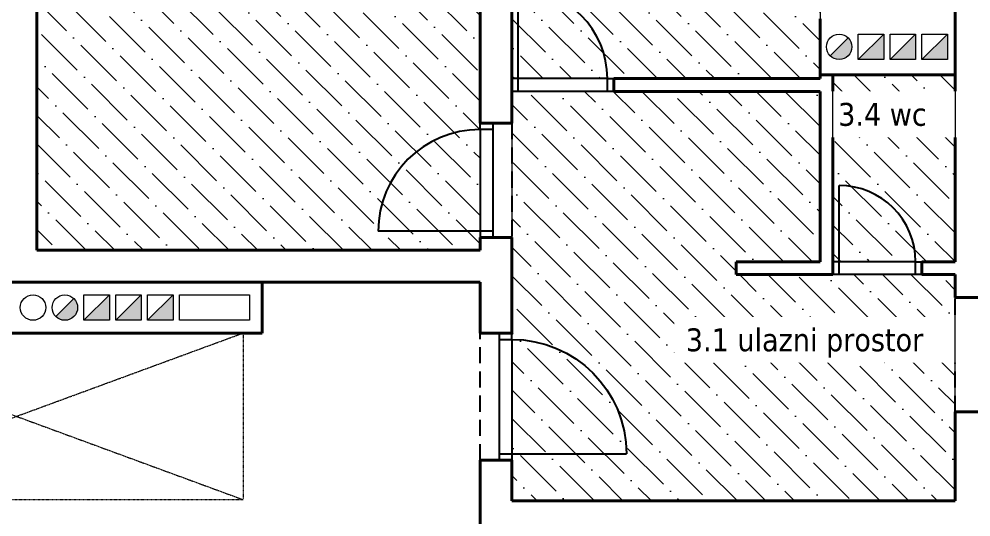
# Model space of a CAD drawing. Header units: millimetres. Extents: x 195897 to 285417, y -229751 to -116129.
# Drawn here: x 227971 to 228719, y -222599 to -222207 of the extents above; entities that cross this region are included whole.
import ezdxf

# ---------------------------------------------------------------- set-up
doc = ezdxf.new("R2010")
doc.units = ezdxf.units.MM
doc.linetypes.add('HIDDEN', pattern=[0.375, 0.25, -0.125])
doc.linetypes.add('HIDDENX2', pattern=[19.05, 12.7, -6.35])
for name, color, linetype, lineweight in [('05-podgled-tanko', 144, 'HIDDEN', 0), ('06-hatch_grijano', 30, 'Continuous', 0), ('07-kote', 70, 'Continuous', 9), ('TP_01 - 0.50', 1, 'Continuous', 40), ('TP_07 - 0.20', 255, 'Continuous', 20)]:
    doc.layers.add(name, color=color, linetype=linetype, lineweight=lineweight)
for name, color, linetype in [('TP_Hatch', 252, 'Continuous'), ('TP_Hidden', 8, 'HIDDENX2'), ('TP_Otvori', 8, 'Continuous'), ('TP_Otvori.block', 8, 'Continuous')]:
    doc.layers.add(name, color=color, linetype=linetype)
doc.styles.add('tahoma10', font='tahoma.ttf', dxfattribs={"height": 2})

# ---------------------------------------------------------------- blocks, each defined once
blk = doc.blocks.new('*U656')
at = {"layer": 'TP_Otvori'}
for p, q in [((5, 0), (5, 90)), ((5, 0), (0, 0)), ((95, 0), (5, 0)), ((5, -10), (5, 0)), ((95, -10), (95, 0)), ((95, 0), (100, 0)), ((100, -10), (0, -10))]:
    blk.add_line(p, q, dxfattribs=at)
blk.add_arc((5, 0), 90, 0.00001, 90.00001, dxfattribs=at)
blk = doc.blocks.new('*U655')
at = {"layer": 'TP_Otvori'}
for p, q in [((5, 0), (5, 70)), ((5, 0), (0, 0)), ((75, 0), (5, 0)), ((5, -10), (5, 0)), ((75, -10), (75, 0)), ((75, 0), (80, 0)), ((80, -10), (0, -10))]:
    blk.add_line(p, q, dxfattribs=at)
blk.add_arc((5, 0), 70, 0.00001, 90.00001, dxfattribs=at)
blk = doc.blocks.new('*U654')
at = {"layer": 'TP_Otvori'}
for p, q in [((5, 0), (5, 80)), ((5, 0), (0, 0)), ((85, 0), (5, 0)), ((5, -10), (5, 0)), ((85, -10), (85, 0)), ((85, 0), (90, 0)), ((90, -10), (0, -10))]:
    blk.add_line(p, q, dxfattribs=at)
blk.add_arc((5, 0), 80, 0.00001, 90.00001, dxfattribs=at)
blk = doc.blocks.new('*U658')
at = {"layer": 'TP_Otvori'}
for p, q in [((5, 0), (5, 60)), ((5, 0), (0, 0)), ((65, 0), (5, 0)), ((5, -10), (5, 0)), ((65, -10), (65, 0)), ((65, 0), (70, 0)), ((70, -10), (0, -10))]:
    blk.add_line(p, q, dxfattribs=at)
blk.add_arc((5, 0), 60, 0.00001, 90.00001, dxfattribs=at)

msp = doc.modelspace()

# ---------------------------------------------------------------- hatches: boundary and pattern name
at = {"layer": '06-hatch_grijano'}
h = msp.add_hatch(dxfattribs=at)
h.set_pattern_fill('ANSI36', color=256, scale=5, angle=270, style=0)
h.paths.add_polyline_path([(227985.44, -222389.03), (228333.44, -222389.03), (228333.44, -221889.03), (227985.44, -221889.03)])
h.paths.add_polyline_path([(228065.2, -222190.09), (228283.72, -222190.09), (228283.72, -222151.2), (228065.2, -222151.2)], flags=24)
h = msp.add_hatch(dxfattribs=at)
h.set_pattern_fill('ANSI36', color=256, scale=5, angle=270, style=0)
h.paths.add_polyline_path([(228358.44, -222003.03), (228600.44, -222003.03), (228600.44, -222254.03), (228358.44, -222254.03)])
h.paths.add_polyline_path([(228434.86, -222123.93), (228565.5, -222123.93), (228565.5, -222085.05), (228434.86, -222085.05)], flags=24)
h = msp.add_hatch(dxfattribs=at)
h.set_pattern_fill('ANSI36', color=256, scale=5, angle=270, style=0)
h.paths.add_polyline_path([(228610.44, -222251.03), (228706.44, -222251.03), (228706.44, -222398.03), (228610.44, -222398.03)])
h = msp.add_hatch(dxfattribs=at)
h.set_pattern_fill('ANSI36', color=256, scale=5, angle=270, style=0)
h.paths.add_polyline_path([(228358.44, -222264.03), (228358.44, -222586.03), (228706.44, -222586.03), (228706.44, -222408.03), (228534.44, -222408.03), (228534.44, -222398.03), (228600.44, -222398.03), (228600.44, -222264.03)])
h.paths.add_polyline_path([(228489.35, -222478.81), (228689.01, -222478.81), (228689.01, -222439.93), (228489.35, -222439.93)], flags=24)
at = {"layer": 'TP_Hatch'}
h = msp.add_hatch(color=256, dxfattribs=at)
h.dxf.hatch_style = 1
edge = h.paths.add_edge_path()
edge.add_arc((228615.44, -222229.03), 10, 225, 270)
edge.add_arc((228615.44, -222229.03), 10, 270, 360)
edge.add_arc((228615.44, -222229.03), 10, 0, 45)
edge.add_line((228622.51, -222221.96), (228608.37, -222236.1))
h = msp.add_hatch(color=256, dxfattribs=at)
h.dxf.hatch_style = 1
h.paths.add_polyline_path([(228650.44, -222239.03), (228650.44, -222219.03), (228630.44, -222239.03)])
h = msp.add_hatch(color=256, dxfattribs=at)
h.dxf.hatch_style = 1
h.paths.add_polyline_path([(228675.44, -222239.03), (228675.44, -222219.03), (228655.44, -222239.03)])
h = msp.add_hatch(color=256, dxfattribs=at)
h.dxf.hatch_style = 1
h.paths.add_polyline_path([(228700.44, -222239.03), (228700.44, -222219.03), (228680.44, -222239.03)])
h = msp.add_hatch(color=256, dxfattribs=at)
h.dxf.hatch_style = 1
h.paths.add_polyline_path([(228042.44, -222444.03), (228042.44, -222424.03), (228022.44, -222444.03)])
h = msp.add_hatch(color=256, dxfattribs=at)
h.dxf.hatch_style = 1
h.paths.add_polyline_path([(228067.44, -222444.03), (228067.44, -222424.03), (228047.44, -222444.03)])
h = msp.add_hatch(color=256, dxfattribs=at)
h.dxf.hatch_style = 1
h.paths.add_polyline_path([(228092.44, -222444.03), (228092.44, -222424.03), (228072.44, -222444.03)])
h = msp.add_hatch(color=256, dxfattribs=at)
h.dxf.hatch_style = 1
edge = h.paths.add_edge_path()
edge.add_arc((228007.44, -222434.03), 10, 225, 270)
edge.add_arc((228007.44, -222434.03), 10, 270, 360)
edge.add_arc((228007.44, -222434.03), 10, 0, 45)
edge.add_line((228014.51, -222426.96), (228000.37, -222441.1))

# ---------------------------------------------------------------- linework, layer by layer
at = {"layer": '05-podgled-tanko'}
for p in [(228147.44, -222454.03), (227792.44, -222585.03)]:
    msp.add_line(p, (228147.44, -222585.03), dxfattribs=at).dxf.unprotected_set("ltscale", 0)
for points in [[(227791.44, -222585.03), (228147.44, -222454.03)], [(227791.44, -222454.03), (228147.44, -222585.03)]]:
    msp.add_lwpolyline(points, dxfattribs=at).dxf.unprotected_set("ltscale", 0)
at = {"layer": '06-hatch_grijano', "linetype": 'ByBlock', "ltscale": 5}
for points in [[(227985.44, -222389.03), (228333.44, -222389.03), (228333.44, -221889.03), (227985.44, -221889.03)], [(228358.44, -222003.03), (228600.44, -222003.03), (228600.44, -222254.03), (228358.44, -222254.03)]]:
    msp.add_lwpolyline(points, close=True, dxfattribs=at)
at = {"layer": 'TP_01 - 0.50'}
for p, q in [((228333.44, -222289.03), (228333.44, -221854.03)), ((227985.44, -222389.03), (227985.44, -221889.03)), ((228358.44, -222289.03), (228358.44, -222003.03)), ((228706.44, -222251.03), (228706.44, -222003.03)), ((228600.44, -222207.03), (228600.44, -222251.03)), ((228438.44, -222254.03), (228600.44, -222254.03)), ((228438.44, -222264.03), (228438.44, -222254.03)), ((228600.44, -222254.03), (228600.44, -222251.03)), ((228600.44, -222251.03), (228706.44, -222251.03)), ((228610.44, -222398.03), (228610.44, -222251.03)), ((228706.44, -222398.03), (228706.44, -222251.03)), ((228438.44, -222264.03), (228600.44, -222264.03)), ((228600.44, -222398.03), (228600.44, -222264.03)), ((228358.44, -222289.03), (228333.44, -222289.03)), ((228333.44, -222389.03), (228333.44, -222379.03)), ((228358.44, -222379.03), (228333.44, -222379.03)), ((228358.44, -222454.03), (228358.44, -222379.03)), ((228333.44, -222389.03), (227985.44, -222389.03)), ((228600.44, -222398.03), (228534.44, -222398.03)), ((228534.44, -222398.03), (228534.44, -222408.03)), ((228610.44, -222398.03), (228610.44, -222408.03)), ((228680.44, -222398.03), (228706.44, -222398.03)), ((228680.44, -222398.03), (228680.44, -222408.03)), ((228534.44, -222408.03), (228610.44, -222408.03)), ((228680.44, -222408.03), (228706.44, -222408.03)), ((228706.44, -222426.03), (228706.44, -222408.03)), ((227782.44, -222414.03), (228162.44, -222414.03)), ((228333.44, -222414.03), (228162.44, -222414.03)), ((228162.44, -222454.03), (228162.44, -222414.03)), ((228162.44, -222414.03), (228333.44, -222414.03)), ((228333.44, -222454.03), (228333.44, -222414.03)), ((228731.44, -222426.03), (228706.44, -222426.03)), ((227782.44, -222454.03), (228162.44, -222454.03)), ((228358.44, -222454.03), (228333.44, -222454.03)), ((228706.44, -222586.03), (228706.44, -222516.03)), ((228731.44, -222516.03), (228706.44, -222516.03)), ((228333.44, -222649.03), (228333.44, -222554.03)), ((228358.44, -222554.03), (228333.44, -222554.03)), ((228358.44, -222586.03), (228358.44, -222554.03)), ((228358.44, -222586.03), (228706.44, -222586.03))]:
    msp.add_line(p, q, dxfattribs=at)
at = {"layer": 'TP_07 - 0.20'}
for p, q in [((228622.51, -222221.96), (228608.37, -222236.1)), ((228650.44, -222219.03), (228630.44, -222239.03)), ((228675.44, -222219.03), (228655.44, -222239.03)), ((228700.44, -222219.03), (228680.44, -222239.03)), ((228042.44, -222424.03), (228022.44, -222444.03)), ((228067.44, -222424.03), (228047.44, -222444.03)), ((228092.44, -222424.03), (228072.44, -222444.03)), ((228014.51, -222426.96), (228000.37, -222441.1))]:
    msp.add_line(p, q, dxfattribs=at)
for points in [[(228630.44, -222219.03), (228650.44, -222219.03), (228650.44, -222239.03), (228630.44, -222239.03)], [(228655.44, -222219.03), (228675.44, -222219.03), (228675.44, -222239.03), (228655.44, -222239.03)], [(228680.44, -222219.03), (228700.44, -222219.03), (228700.44, -222239.03), (228680.44, -222239.03)], [(228022.44, -222424.03), (228042.44, -222424.03), (228042.44, -222444.03), (228022.44, -222444.03)], [(228047.44, -222424.03), (228067.44, -222424.03), (228067.44, -222444.03), (228047.44, -222444.03)], [(228072.44, -222424.03), (228092.44, -222424.03), (228092.44, -222444.03), (228072.44, -222444.03)], [(228097.44, -222424.03), (228152.44, -222424.03), (228152.44, -222444.03), (228097.44, -222444.03)]]:
    msp.add_lwpolyline(points, close=True, dxfattribs=at)
for centre in [(228615.44, -222229.03), (227982.44, -222434.03), (228007.44, -222434.03)]:
    msp.add_circle(centre, 10, dxfattribs=at)
at = {"layer": 'TP_Hidden'}
for p, q in [((228358.44, -222289.03), (228358.44, -222379.03)), ((228706.44, -222516.03), (228706.44, -222426.03)), ((228333.44, -222554.03), (228333.44, -222454.03))]:
    msp.add_line(p, q, dxfattribs=at)

# ---------------------------------------------------------------- block references
at = {"layer": 'TP_Otvori.block'}
for name, p in [('*U655', (228358.44, -222254.03)), ('*U658', (228610.44, -222398.03))]:
    msp.add_blockref(name, p, dxfattribs=at)
at = {"layer": 'TP_Otvori.block', "rotation": 89.99999999999999}
msp.add_blockref('*U654', (228333.44, -222379.03), dxfattribs=at)
at = {"layer": 'TP_Otvori.block', "xscale": -1, "rotation": 270}
msp.add_blockref('*U656', (228358.44, -222554.03), dxfattribs=at)

# ---------------------------------------------------------------- next in the draw order: texts
at = {"layer": '07-kote', "linetype": 'ByBlock', "ltscale": 5, "char_height": 18, "attachment_point": 1, "style": 'tahoma10', "bg_fill": 2}
for s, width, insert in [('\\pt90;3.4 wc ', 171.7931, (228614.67, -222273.13)), ('\\pt90;3.1 ulazni prostor ', 212.3344, (228495.02, -222450.39))]:
    msp.add_mtext_dynamic_manual_height_columns(s, width=width, gutter_width=10, heights=[2.54], dxfattribs=dict(at, insert=insert))

# ---------------------------------------------------------------- next in the draw order: linework, layer by layer
at = {"layer": '06-hatch_grijano', "linetype": 'ByBlock', "ltscale": 5}
msp.add_lwpolyline([(228610.44, -222251.03), (228706.44, -222251.03), (228706.44, -222398.03), (228610.44, -222398.03)], close=True, dxfattribs=at)
msp.add_lwpolyline([(228358.44, -222264.03), (228358.44, -222586.03), (228706.44, -222586.03), (228706.44, -222408.03), (228534.44, -222408.03), (228534.44, -222398.03), (228600.44, -222398.03), (228600.44, -222264.03), (228358.44, -222264.03)], dxfattribs=at)

doc.saveas('drawing.dxf')
